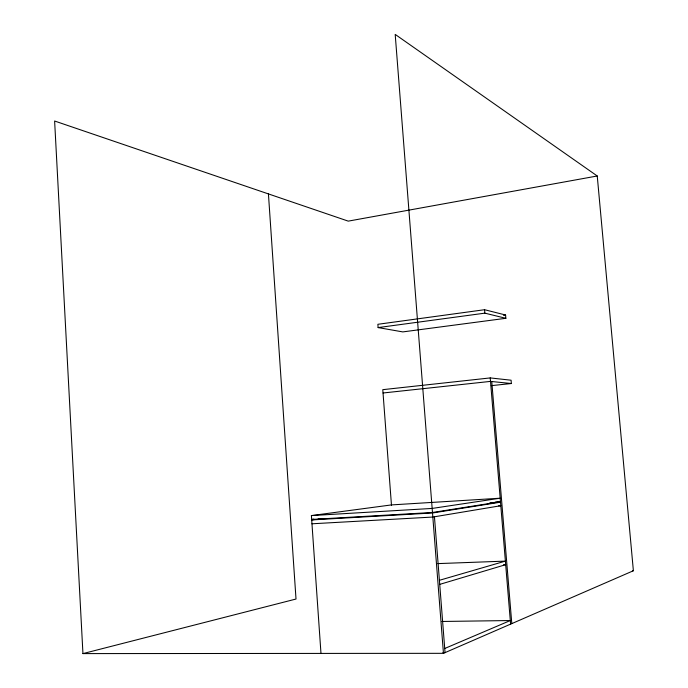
<?xml version="1.0" encoding="UTF-8"?>
<svg xmlns="http://www.w3.org/2000/svg" width="688" height="688" viewBox="0 0 688 688"><rect width="100%" height="100%" fill="white"/><g stroke="black" fill="none" stroke-linecap="round" stroke-linejoin="round"><path stroke-width="1.03" d="M443.45 653.325L633.381 570.748L597.244 175.99L395.196 34.4L443.45 653.325L82.947 653.6L54.619 121.011L348.24 221.132L597.244 175.99M444.723 648.5L510.298 620.542L441.92 621.47M439.718 584.387L505.68 564.676L503.53 564.753M439.4 580.302L505.379 561.116L437.809 563.61M82.947 653.6L296.012 599.033L268.432 193.921M311.397 515.587L432.15 508.432L500.176 498.207L391.446 504.915L311.397 515.587L311.664 519.449L313.771 519.148M320.978 653.419L311.698 519.93L314.855 519.483M318.011 519.044L322.225 518.451M484.584 309.712L377.875 324.289L378.116 327.583L402.807 331.908L505.869 318.303L505.585 315.018L484.584 309.712L484.868 313.152L505.869 318.303M378.116 327.583L484.868 313.152M503.461 315.293L505.585 315.018M491.249 385.658L511.356 383.526L511.081 380.206L490.226 377.918L382.786 389.666L391.489 505.482M383.035 392.994L490.51 381.393L511.356 383.526M495.136 502.059L500.468 501.741L432.468 512.483L311.664 519.449M489.839 502.825L500.503 502.18L432.511 512.99L311.698 519.93M498.662 505.835L500.795 505.714L432.829 517.049L311.965 523.792M632.427 570.782L633.381 570.748M442.909 652.628L445.05 652.628L434.446 516.783M491.757 381.522L511.803 623.603M490.226 377.918L510.599 624.128"/></g></svg>
